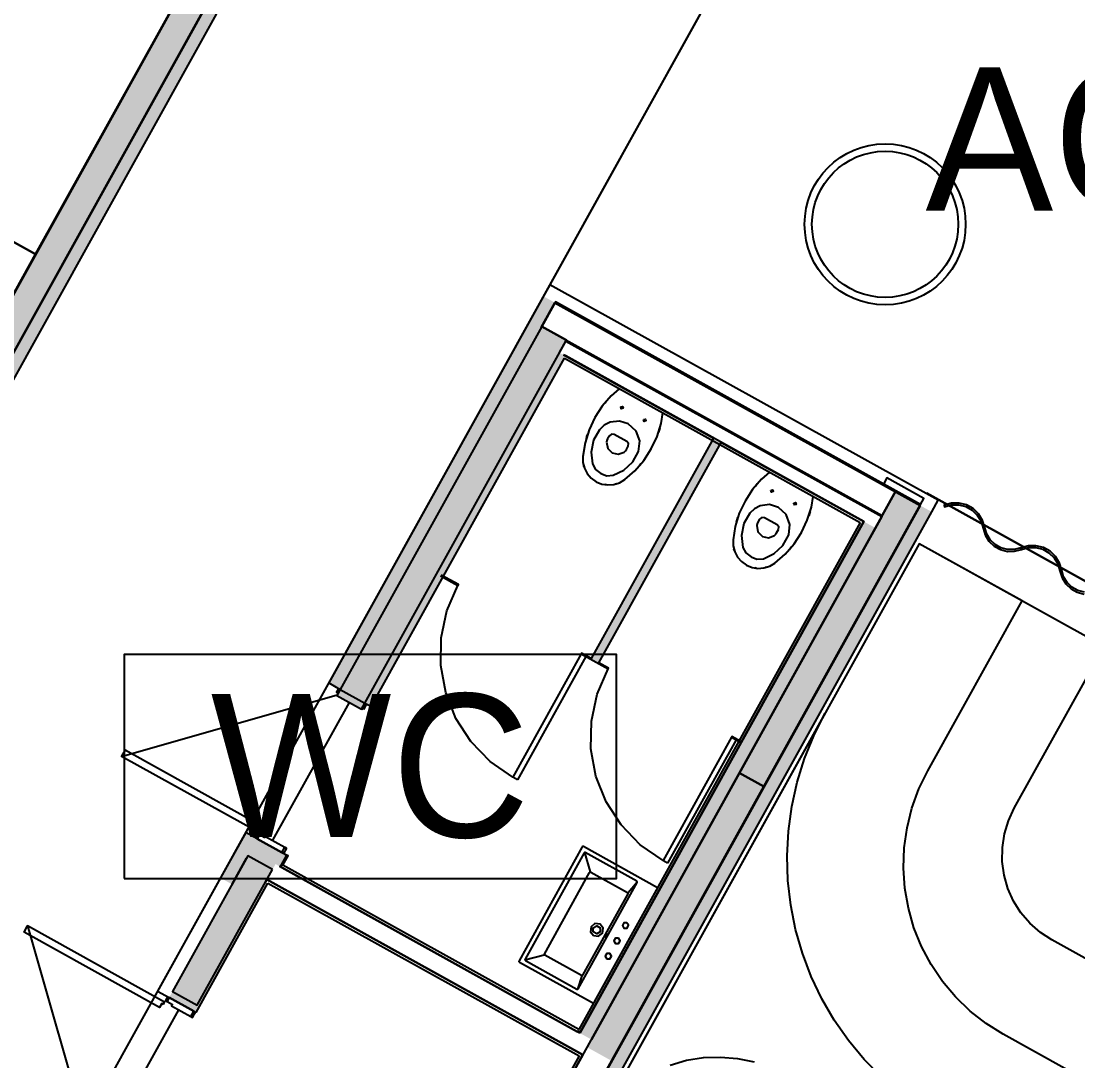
# Model space of a CAD drawing. Header units: metres. Extents: x 2.3 to 42.8, y 0.9 to 31.9.
# Drawn here: x 24.22 to 26.581, y 17.242 to 19.565 of the extents above; entities that cross this region are included whole.
import ezdxf

# ---------------------------------------------------------------- set-up
doc = ezdxf.new("R2010")
doc.units = ezdxf.units.M
for name, color, linetype in [('ARREDI', 9, 'Continuous'), ('PARETI_STRUTTURE', 7, 'Continuous'), ('PILASTRI_SETTI', 8, 'Continuous'), ('WAYFINDING_RIQUADRI', 7, 'Continuous'), ('WAYFINDING_TESTI', 7, 'Continuous')]:
    doc.layers.add(name, color=color, linetype=linetype)

msp = doc.modelspace()

# ---------------------------------------------------------------- linework, layer by layer
at = {"layer": 'ARREDI'}
for points in [[(24.7493, 19.9395), (24.4654, 20.0972), (23.9684, 19.2022), (24.2524, 19.0445), (24.5941, 19.66)], [(25.5564, 18.744), (25.5383, 18.7282), (25.5184, 18.7052), (25.5018, 18.6797), (25.4889, 18.6521), (25.48, 18.6231), (25.4751, 18.5931), (25.4754, 18.5795), (25.4788, 18.5665), (25.485, 18.5545), (25.4939, 18.5442), (25.5048, 18.5363), (25.5173, 18.5312), (25.5307, 18.5292), (25.5441, 18.5302), (25.557, 18.5342), (25.5686, 18.5411)], [(25.525, 18.7129), (25.528, 18.717), (25.5317, 18.7205)], [(25.5686, 18.5411), (25.5915, 18.5611), (25.6115, 18.5841), (25.628, 18.6096), (25.6409, 18.6371), (25.6499, 18.6662), (25.6538, 18.69)], [(25.5123, 18.6525), (25.4992, 18.6291), (25.4939, 18.6028), (25.4969, 18.5761)], [(25.536, 18.6692), (25.5229, 18.6626), (25.5123, 18.6525)], [(25.5765, 18.6655), (25.5566, 18.6716), (25.536, 18.6692)], [(25.5995, 18.6041), (25.6021, 18.6275), (25.5939, 18.6496), (25.5765, 18.6655)], [(25.6469, 18.6565), (25.6459, 18.6515), (25.6439, 18.6469)], [(25.483, 18.6328), (25.4839, 18.6378), (25.4859, 18.6424)], [(25.5304, 18.632), (25.5288, 18.6285), (25.528, 18.6247)], [(25.5343, 18.6391), (25.5304, 18.632)], [(25.545, 18.6422), (25.539, 18.6428), (25.5343, 18.6391)], [(25.5734, 18.6264), (25.545, 18.6422)], [(25.528, 18.6247), (25.5306, 18.6108), (25.5405, 18.6006), (25.5543, 18.5976), (25.5675, 18.6028)], [(25.5675, 18.6028), (25.5703, 18.6055), (25.5725, 18.6087)], [(25.5725, 18.6087), (25.5764, 18.6157)], [(25.5764, 18.6157), (25.5771, 18.6217), (25.5734, 18.6264)], [(25.5428, 18.5507), (25.567, 18.5622), (25.5865, 18.5806), (25.5995, 18.6041)], [(25.478, 18.5694), (25.4773, 18.5707), (25.4771, 18.573)], [(25.4969, 18.5761), (25.5037, 18.5635), (25.5152, 18.5551)], [(25.6048, 18.5764), (25.6019, 18.5723), (25.5982, 18.5688)], [(25.8921, 18.5577), (25.874, 18.5418), (25.854, 18.5188), (25.8375, 18.4933), (25.8246, 18.4658), (25.8156, 18.4367), (25.8107, 18.4067), (25.8111, 18.3932), (25.8144, 18.3801), (25.8207, 18.3681), (25.8295, 18.3579), (25.8404, 18.3499), (25.853, 18.3449), (25.8663, 18.3428), (25.8798, 18.3438), (25.8927, 18.3479), (25.9043, 18.3547)], [(25.4894, 18.5494), (25.4877, 18.5509), (25.487, 18.5522)], [(25.5152, 18.5551), (25.5285, 18.5497), (25.5427, 18.5507)], [(25.8607, 18.5265), (25.8636, 18.5307), (25.8673, 18.5341)], [(25.5277, 18.5296), (25.5262, 18.5295), (25.524, 18.5302)], [(25.5506, 18.5322), (25.5485, 18.5312), (25.547, 18.5311)], [(25.9043, 18.3547), (25.9272, 18.3747), (25.9471, 18.3977), (25.9637, 18.4232), (25.9766, 18.4508), (25.9856, 18.4798), (25.9894, 18.5037)], [(25.8479, 18.4661), (25.8348, 18.4427), (25.8295, 18.4164), (25.8325, 18.3898)], [(25.8716, 18.4828), (25.8585, 18.4762), (25.8479, 18.4661)], [(25.9121, 18.4791), (25.8923, 18.4852), (25.8716, 18.4828)], [(25.9351, 18.4177), (25.9378, 18.4411), (25.9295, 18.4632), (25.9122, 18.4791)], [(25.9826, 18.4701), (25.9816, 18.4652), (25.9796, 18.4605)], [(25.8186, 18.4464), (25.8196, 18.4514), (25.8216, 18.4561)], [(25.866, 18.4457), (25.8645, 18.4421), (25.8637, 18.4384)], [(25.87, 18.4527), (25.866, 18.4457)], [(25.8807, 18.4558), (25.8747, 18.4565), (25.87, 18.4527)], [(25.909, 18.4401), (25.8807, 18.4558)], [(25.9121, 18.4294), (25.9128, 18.4353), (25.909, 18.4401)], [(25.8637, 18.4383), (25.8662, 18.4244), (25.8761, 18.4142), (25.89, 18.4112), (25.9032, 18.4164)], [(25.8784, 18.3643), (25.9026, 18.3758), (25.9221, 18.3942), (25.9351, 18.4177)], [(25.9032, 18.4164), (25.906, 18.4191), (25.9081, 18.4223)], [(25.9081, 18.4223), (25.9121, 18.4294)], [(26.8411, 17.0648), (26.4142, 17.3018), (26.3758, 17.3259), (26.3401, 17.3538), (26.3075, 17.3853), (26.2784, 17.4201), (26.2531, 17.4577), (26.2318, 17.4977), (26.2149, 17.5398), (26.2024, 17.5833), (26.1946, 17.628), (26.1914, 17.6732), (26.1931, 17.7185), (26.1994, 17.7634), (26.2104, 17.8074), (26.2259, 17.85), (26.2458, 17.8907), (26.4565, 18.2702), (26.2265, 18.3979), (25.137, 16.4358)], [(27.0222, 17.2355), (26.5231, 17.5127), (26.4972, 17.5296), (26.474, 17.55), (26.4539, 17.5735), (26.4374, 17.5996), (26.4248, 17.6278), (26.4163, 17.6575), (26.4121, 17.6881), (26.4123, 17.719), (26.4169, 17.7495), (26.4258, 17.7791), (26.4389, 17.8071), (26.6396, 18.1686), (26.2265, 18.3979), (25.137, 16.4358)], [(26.5956, 18.2894), (26.581, 18.2932), (26.5679, 18.3005), (26.5571, 18.311), (26.5492, 18.3238), (26.5449, 18.3383), (26.5401, 18.3546), (26.5312, 18.3691), (26.5189, 18.3809), (26.504, 18.3892), (26.4875, 18.3934), (26.4705, 18.3933), (26.454, 18.3889), (26.4552, 18.3851), (26.4707, 18.3894), (26.4868, 18.3896), (26.5024, 18.3856), (26.5165, 18.3778), (26.5282, 18.3666), (26.5365, 18.3529), (26.5411, 18.3374), (26.5458, 18.322), (26.5542, 18.3083), (26.5658, 18.2972), (26.5798, 18.2894), (26.5954, 18.2854)], [(25.8137, 18.383), (25.813, 18.3844), (25.8127, 18.3866)], [(25.8325, 18.3898), (25.8393, 18.3772), (25.8509, 18.3687)], [(25.8509, 18.3687), (25.8641, 18.3634), (25.8784, 18.3643)], [(25.9405, 18.3901), (25.9376, 18.3859), (25.9339, 18.3824)], [(25.8251, 18.363), (25.8234, 18.3645), (25.8227, 18.3658)], [(25.8862, 18.3458), (25.8842, 18.3448), (25.8827, 18.3447)], [(25.8633, 18.3433), (25.8618, 18.3431), (25.8596, 18.3438)], [(26.1423, 17.206), (26.1036, 17.2455), (26.0683, 17.2881), (26.0367, 17.3335), (26.0089, 17.3814), (25.9851, 17.4313), (25.9656, 17.4831), (25.9504, 17.5363), (25.9396, 17.5905), (25.9333, 17.6455), (25.9316, 17.7008), (25.9345, 17.756), (25.942, 17.8108), (25.9539, 17.8649), (25.9703, 17.9177), (25.9909, 17.969), (26.0158, 18.0185), (25.4997, 17.089)], [(25.4739, 17.7203), (25.3325, 17.4656)], [(25.4766, 17.7211), (25.4751, 17.7212), (25.4739, 17.7203)], [(25.6418, 17.6293), (25.4766, 17.7211)], [(25.4804, 17.7077), (25.4789, 17.7078), (25.4778, 17.7069)], [(25.4789, 17.7078), (25.4912, 17.6648)], [(25.5958, 17.6436), (25.4804, 17.7077)], [(25.4778, 17.7069), (25.3459, 17.4694)], [(25.3893, 17.4812), (25.4903, 17.6631)], [(25.4903, 17.6631), (25.4915, 17.664), (25.493, 17.6638)], [(25.493, 17.6638), (25.5746, 17.6185)], [(25.4646, 17.4034), (25.5965, 17.641)], [(25.5968, 17.6418), (25.5763, 17.6176)], [(25.5965, 17.641), (25.5967, 17.6425), (25.5958, 17.6436)], [(25.5754, 17.6158), (25.4744, 17.4339)], [(25.5746, 17.6185), (25.5755, 17.6173), (25.5754, 17.6158)], [(25.3457, 17.4679), (25.3883, 17.4794)], [(25.3901, 17.4785), (25.3891, 17.4797), (25.3893, 17.4812)], [(25.4717, 17.4332), (25.3901, 17.4785)], [(25.3325, 17.4656), (25.3323, 17.4641), (25.3333, 17.4629)], [(25.3333, 17.4629), (25.4985, 17.3711)], [(25.3459, 17.4694), (25.3457, 17.4679), (25.3466, 17.4667)], [(25.3466, 17.4667), (25.462, 17.4027)], [(25.464, 17.4028), (25.4734, 17.4322)], [(25.4743, 17.4339), (25.4732, 17.433), (25.4717, 17.4332)], [(25.462, 17.4027), (25.4635, 17.4025), (25.4646, 17.4034)], [(25.6704, 17.2332), (25.7069, 17.2437), (25.7445, 17.2496), (25.7825, 17.251), (25.8204, 17.2478), (25.8576, 17.2401)]]:
    msp.add_lwpolyline(points, dxfattribs=at)
for points in [[(24.0763, 18.5976), (24.6402, 19.6131), (24.5851, 19.6437), (24.0212, 18.6282)], [(24.0356, 18.654), (24.2524, 19.0445), (23.9684, 19.2022), (23.7516, 18.8117)], [(26.1742, 18.5159), (25.4138, 18.9381), (25.3832, 18.883), (26.1436, 18.4608)], [(24.9254, 18.0586), (24.9805, 18.028), (25.4383, 18.8524), (25.3832, 18.883)], [(25.5596, 18.7035), (25.5637, 18.7047), (25.5649, 18.7006), (25.5607, 18.6994)], [(25.6106, 18.6752), (25.6148, 18.6763), (25.616, 18.6722), (25.6118, 18.671)], [(26.1467, 18.5311), (26.2293, 18.4853), (26.2369, 18.4991), (26.1543, 18.5449)], [(26.2293, 18.4853), (26.1742, 18.5159), (25.8245, 17.8859), (25.8796, 17.8553)], [(25.8952, 18.5172), (25.8993, 18.5183), (25.9005, 18.5142), (25.8964, 18.513)], [(25.9463, 18.4888), (25.9504, 18.49), (25.9516, 18.4858), (25.9475, 18.4847)], [(26.3693, 18.4328), (26.3739, 18.4174), (26.3823, 18.4037), (26.394, 18.3926), (26.408, 18.3848), (26.4236, 18.3808), (26.4397, 18.3809), (26.4552, 18.3851), (26.4534, 18.3886), (26.4388, 18.3848), (26.4238, 18.3848), (26.4092, 18.3886), (26.3961, 18.3959), (26.3852, 18.4064), (26.3774, 18.4192), (26.3731, 18.4337), (26.3682, 18.45), (26.3594, 18.4645), (26.3471, 18.4763), (26.3322, 18.4846), (26.3157, 18.4888), (26.2986, 18.4887), (26.2822, 18.4843), (26.2834, 18.4805), (26.2989, 18.4848), (26.315, 18.485), (26.3306, 18.481), (26.3447, 18.4732), (26.3563, 18.462), (26.3647, 18.4483)], [(25.4497, 17.0807), (25.8796, 17.8553), (25.8245, 17.8859), (25.3946, 17.1113)], [(24.7817, 17.67), (24.7266, 17.7006), (24.5585, 17.3976), (24.6135, 17.3671)], [(25.499, 17.5222), (25.5103, 17.5209), (25.5191, 17.5279), (25.5204, 17.5391), (25.5134, 17.548), (25.5021, 17.5493), (25.4933, 17.5422), (25.492, 17.531)], [(25.4983, 17.5395), (25.5061, 17.5441), (25.514, 17.5397), (25.5141, 17.5307), (25.5064, 17.526), (25.4984, 17.5304)], [(25.5737, 17.5512), (25.5668, 17.5511), (25.5635, 17.545), (25.567, 17.5391), (25.5739, 17.5393), (25.5772, 17.5453)], [(25.5303, 17.5273), (25.527, 17.5236), (25.5256, 17.5187), (25.5289, 17.5225)], [(25.5546, 17.5168), (25.5477, 17.5167), (25.5443, 17.5106), (25.5479, 17.5047), (25.5548, 17.5048), (25.5581, 17.5109)], [(25.5288, 17.4703), (25.5357, 17.4704), (25.539, 17.4764), (25.5355, 17.4823), (25.5286, 17.4822), (25.5252, 17.4762)]]:
    msp.add_lwpolyline(points, close=True, dxfattribs=at)
for radius in [0.1799, 0.1634]:
    msp.add_circle((26.1504, 19.1115), radius, dxfattribs=at)
at = {"layer": 'PARETI_STRUTTURE'}
for points in [[(25.3861, 18.949), (27.8087, 23.3122)], [(27.8087, 23.3122), (25.387, 18.9507)], [(28.6905, 22.8563), (30.3598, 19.3511), (29.0333, 16.9621), (26.2439, 18.5109), (26.243, 18.5092)], [(24.0715, 18.5282), (25.2384, 20.6298), (25.2126, 20.6441)], [(25.1269, 20.6196), (24.0212, 18.6282)], [(23.9907, 18.5731), (24.0457, 18.5426), (25.182, 20.589)], [(25.182, 20.589), (24.0457, 18.5426)], [(26.2688, 18.4949), (25.4013, 18.9765), (25.387, 18.9507)], [(26.1248, 11.7238), (22.4937, 13.7399), (25.3861, 18.949)], [(25.387, 18.9507), (24.9073, 18.0867), (24.9331, 18.0724)], [(26.1981, 18.4283), (26.2287, 18.4834), (25.4128, 18.9364), (25.3823, 18.8813)], [(25.3823, 18.8813), (25.4128, 18.9364)], [(25.4128, 18.9364), (26.2287, 18.4834)], [(25.423, 18.8249), (25.4373, 18.8507), (26.143, 18.4589), (25.4941, 17.2902)], [(25.423, 18.8249), (25.4373, 18.8507)], [(25.4373, 18.8507), (26.143, 18.4589)], [(25.4316, 18.8201), (25.7672, 18.6338)], [(25.4368, 18.8173), (25.4316, 18.8201)], [(26.1, 18.4423), (26.1028, 18.4474), (25.4368, 18.8173)], [(25.0019, 18.0341), (25.4339, 18.8121)], [(25.4339, 18.8121), (26.0948, 18.4451)], [(25.7672, 18.6338), (25.4939, 18.1415)], [(25.5111, 18.132), (25.7844, 18.6242)], [(25.7844, 18.6242), (26.1029, 18.4474)], [(26.243, 18.5092), (26.2439, 18.5109), (29.0333, 16.9621)], [(26.2545, 18.4691), (26.2688, 18.4949)], [(26.2287, 18.4834), (25.4918, 17.1564)], [(25.5177, 17.1421), (26.2545, 18.4691)], [(25.4646, 17.31), (25.4697, 17.3072), (25.8286, 17.9535), (25.8295, 17.9552), (26.1, 18.4423)], [(26.0948, 18.4451), (25.466, 17.3126)], [(26.1029, 18.4474), (25.4683, 17.3046)], [(26.1287, 18.4331), (26.143, 18.4589)], [(25.4941, 17.2902), (26.1287, 18.4331)], [(25.5396, 17.2424), (26.1981, 18.4283)], [(25.1573, 18.3262), (25.196, 18.3047), (25.197, 18.3064), (25.1583, 18.3279)], [(25.3185, 17.8764), (25.2677, 17.9115), (25.2248, 17.9558), (25.1913, 18.0077), (25.1686, 18.0652), (25.1575, 18.1259), (25.1585, 18.1876), (25.1715, 18.248), (25.196, 18.3047)], [(25.4714, 18.1518), (25.3185, 17.8764)], [(25.4818, 18.146), (25.3289, 17.8706)], [(25.4939, 18.1415), (25.4724, 18.1535), (25.4714, 18.1518)], [(25.4714, 18.1518), (25.5317, 18.1183), (25.5326, 18.12), (25.5111, 18.132)], [(25.6542, 17.69), (25.6034, 17.7251), (25.5604, 17.7695), (25.5269, 17.8214), (25.5042, 17.8788), (25.4931, 17.9395), (25.4941, 18.0013), (25.5071, 18.0616), (25.5317, 18.1183)], [(24.9249, 18.0657), (24.9296, 18.0743)], [(24.9331, 18.0724), (24.9283, 18.0638), (24.9249, 18.0657)], [(24.9331, 18.0724), (24.9283, 18.0638)], [(24.9331, 18.0724), (24.9882, 18.0418)], [(24.7538, 17.7576), (24.7504, 17.7595), (24.7551, 17.7681), (24.4522, 17.9363), (24.4446, 17.9225), (24.9264, 18.0603)], [(24.953, 18.0433), (24.7819, 17.7352)], [(24.9815, 18.0297), (24.9882, 18.0418)], [(24.9882, 18.0418), (24.9815, 18.0297)], [(24.9916, 18.0399), (24.9849, 18.0278)], [(24.9882, 18.0418), (24.9968, 18.037)], [(24.9849, 18.0278), (24.9815, 18.0297)], [(24.9968, 18.037), (25.0019, 18.0342)], [(25.8295, 17.9552), (25.808, 17.9671), (25.8071, 17.9654)], [(25.8071, 17.9654), (25.6542, 17.69)], [(25.8174, 17.9597), (25.6645, 17.6843)], [(25.8071, 17.9654), (25.8286, 17.9535)], [(25.8286, 17.9535), (25.8295, 17.9552)], [(24.7538, 17.7576), (24.7509, 17.7524), (24.4446, 17.9225)], [(25.3289, 17.8706), (25.3185, 17.8764)], [(24.7219, 17.7528), (24.6655, 17.6512)], [(24.7477, 17.7385), (24.7219, 17.7528)], [(24.7442, 17.7404), (24.749, 17.749)], [(24.7645, 17.7404), (24.7525, 17.7471), (24.7477, 17.7385)], [(24.7477, 17.7385), (24.7525, 17.7471)], [(24.7477, 17.7385), (24.8028, 17.7079), (24.8095, 17.7199)], [(24.8028, 17.7079), (24.7477, 17.7385)], [(24.749, 17.749), (24.7525, 17.7471)], [(24.7645, 17.7404), (24.7664, 17.7438)], [(24.7664, 17.7438), (24.8095, 17.7199)], [(24.8028, 17.7079), (24.8095, 17.7199), (24.8129, 17.718)], [(24.8114, 17.7031), (24.8028, 17.7079)], [(24.8129, 17.718), (24.8062, 17.706)], [(24.7238, 17.6954), (24.6913, 17.6369)], [(24.6913, 17.6369), (24.7238, 17.6954)], [(24.8051, 17.6796), (24.8165, 17.7002), (24.8114, 17.7031)], [(25.6645, 17.6843), (25.6541, 17.69)], [(25.4683, 17.3046), (24.797, 17.6773)], [(24.797, 17.6773), (24.8022, 17.6744)], [(24.8022, 17.6744), (25.4631, 17.3074), (25.4646, 17.31)], [(25.466, 17.3126), (24.8051, 17.6796)], [(24.6655, 17.6513), (24.525, 17.3982), (24.5508, 17.3839)], [(24.6111, 17.3505), (24.7716, 17.6396)], [(24.7664, 17.6425), (24.7693, 17.6476)], [(25.4698, 17.2587), (24.7693, 17.6476), (24.7664, 17.6425)], [(24.7693, 17.6476), (25.475, 17.2558)], [(24.7716, 17.6396), (25.467, 17.2535)], [(24.5378, 17.3686), (24.5344, 17.3705), (24.5296, 17.3619), (24.2267, 17.5301), (24.2343, 17.5439), (24.3721, 17.062)], [(24.5378, 17.3686), (24.5407, 17.3738), (24.2343, 17.5439)], [(24.5474, 17.3858), (24.5426, 17.3772), (24.546, 17.3753)], [(24.546, 17.3753), (24.5508, 17.3839)], [(24.5508, 17.3839), (24.6059, 17.3533)], [(24.5717, 17.3566), (24.3997, 17.0468)], [(24.6059, 17.3533), (24.5992, 17.3413), (24.6026, 17.3394), (24.6093, 17.3514)], [(24.6059, 17.3533), (24.6111, 17.3505)], [(24.9972, 16.3952), (25.475, 17.2558), (25.4698, 17.2587)], [(25.467, 17.2535), (24.992, 16.3981)], [(25.475, 17.2558), (24.9943, 16.3901)]]:
    msp.add_lwpolyline(points, dxfattribs=at)
for points in [[(24.0763, 18.5976), (24.6402, 19.6131), (24.5851, 19.6437), (24.0212, 18.6282)], [(26.1742, 18.5159), (25.4138, 18.9381), (25.3832, 18.883), (26.1436, 18.4608)], [(24.9254, 18.0586), (24.9805, 18.028), (25.4383, 18.8524), (25.3832, 18.883)], [(26.1467, 18.5311), (26.2293, 18.4853), (26.2369, 18.4991), (26.1543, 18.5449)], [(26.2293, 18.4853), (26.1742, 18.5159), (25.8245, 17.8859), (25.8796, 17.8553)], [(25.4497, 17.0807), (25.8796, 17.8553), (25.8245, 17.8859), (25.3946, 17.1113)], [(24.7817, 17.67), (24.7266, 17.7006), (24.5585, 17.3976), (24.6135, 17.3671)], [(24.5992, 17.3413), (24.6059, 17.3533), (24.5508, 17.3839), (24.546, 17.3753), (24.5581, 17.3686), (24.5562, 17.3652)]]:
    msp.add_lwpolyline(points, close=True, dxfattribs=at)
at = {"layer": 'PILASTRI_SETTI'}
for points in [[(24.0715, 18.5282), (25.2384, 20.6298), (24.0457, 18.5426), (25.2126, 20.6441)], [(24.0763, 18.5976), (24.6402, 19.6131), (24.0212, 18.6282), (24.5851, 19.6437)], [(24.9331, 18.0724), (25.4128, 18.9364), (24.9073, 18.0867), (25.387, 18.9507)], [(24.9805, 18.028), (25.4383, 18.8524), (24.9254, 18.0586), (25.3832, 18.883)], [(24.9882, 18.0418), (25.4373, 18.8507), (24.9331, 18.0724), (25.3822, 18.8813)], [(24.9968, 18.037), (25.4316, 18.8201), (24.9882, 18.0418), (25.423, 18.8249)], [(25.0019, 18.0341), (25.4368, 18.8173), (24.9968, 18.037), (25.4316, 18.8201)], [(25.5111, 18.132), (25.7844, 18.6242), (25.4939, 18.1415), (25.7672, 18.6338)], [(25.8796, 17.8553), (26.2293, 18.4853), (25.8245, 17.8859), (26.1742, 18.5159)], [(25.5177, 17.1421), (26.2545, 18.4691), (25.4918, 17.1564), (26.2287, 18.4834)], [(25.4697, 17.3072), (26.1, 18.4423), (25.4646, 17.31), (26.0948, 18.4451)], [(25.4941, 17.2902), (26.1287, 18.4331), (25.4683, 17.3046), (26.1029, 18.4474)], [(25.5396, 17.2424), (26.1981, 18.4283), (25.4845, 17.273), (26.143, 18.4589)], [(25.196, 18.3047), (25.197, 18.3064), (25.1573, 18.3262), (25.1583, 18.3279)], [(25.5317, 18.1183), (25.5326, 18.12), (25.4714, 18.1518), (25.4724, 18.1535)], [(25.8286, 17.9535), (25.8295, 17.9552), (25.8071, 17.9654), (25.808, 17.9671)], [(24.6913, 17.6369), (24.7477, 17.7385), (24.6655, 17.6513), (24.7219, 17.7528)], [(24.7789, 17.6649), (24.8028, 17.7079), (24.7238, 17.6954), (24.7477, 17.7385)], [(24.797, 17.6773), (24.8114, 17.7031), (24.7884, 17.6821), (24.8028, 17.7079)], [(24.6059, 17.3533), (24.7789, 17.6649), (24.5508, 17.3839), (24.7238, 17.6954)], [(24.6135, 17.3671), (24.7817, 17.67), (24.5584, 17.3976), (24.7267, 17.7006)], [(24.8022, 17.6744), (24.8165, 17.7002), (24.797, 17.6773), (24.8114, 17.7031)], [(24.6111, 17.3505), (24.7716, 17.6396), (24.6059, 17.3533), (24.7664, 17.6425)], [(24.9972, 16.3952), (25.475, 17.2558), (24.992, 16.3981), (25.4698, 17.2587)]]:
    msp.add_solid(points, dxfattribs=at)
at = {"layer": 'WAYFINDING_RIQUADRI'}
msp.add_lwpolyline([(24.45, 17.65), (25.55, 17.65), (25.55, 18.15), (24.45, 18.15)], close=True, dxfattribs=at)

# ---------------------------------------------------------------- texts
at = {"layer": 'WAYFINDING_TESTI', "char_height": 0.32, "attachment_point": 5}
for s, insert in [('AGORÀ / STUDIO', (28, 19.3)), ('WC', (25, 17.9))]:
    msp.add_mtext(s, dxfattribs=dict(at, insert=insert))

doc.saveas('drawing.dxf')
